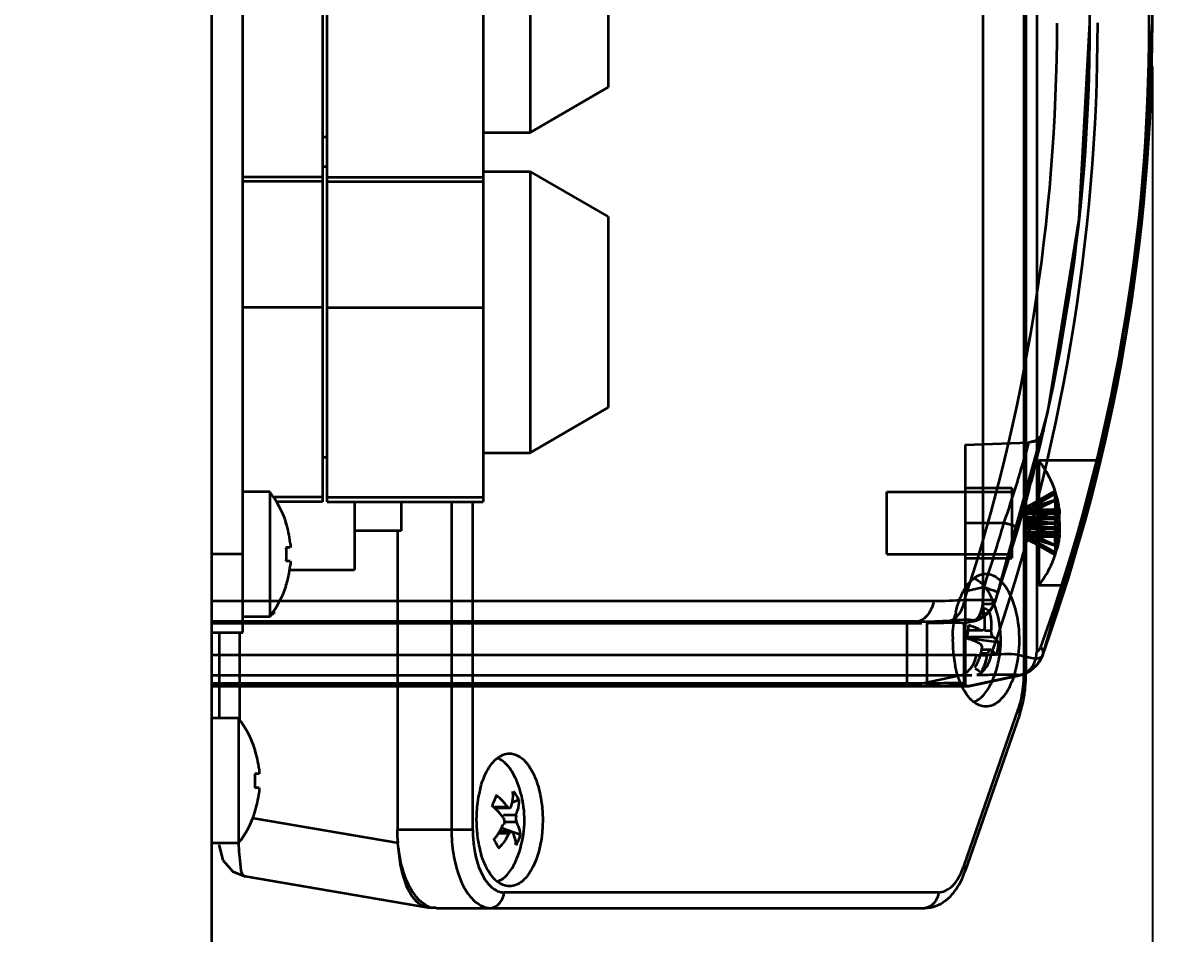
# Model space of a CAD drawing. Header units: millimetres. Extents: x 4086 to 8300, y 123 to 1549.
# Drawn here: x 7056.49 to 7073.06, y 1278.89 to 1292.01 of the extents above; entities that cross this region are included whole.
import ezdxf

# ---------------------------------------------------------------- set-up
doc = ezdxf.new("R2010")
doc.units = ezdxf.units.MM
doc.linetypes.add('PHANTOM', pattern=[0.8, 0.45, -0.05, 0.1, -0.05, 0.1, -0.05])
for name, color, linetype, lineweight in [('标注', 7, 'Continuous', 25), ('粗线', 7, 'PHANTOM', 35), ('粗线层', 7, 'Continuous', 35)]:
    doc.layers.add(name, color=color, linetype=linetype, lineweight=lineweight)
doc.styles.get("Standard").update_dxf_attribs({"font": 'simsun.ttc'})
doc.dimstyles.new('直线标注', dxfattribs={"dimtxt": 7, "dimasz": 3, "dimexe": 1.25, "dimexo": 0.625, "dimtad": 1, "dimlfac": 4, "dimdsep": 46, "dimtxsty": 'Standard', "dimcen": 2.5, "dimadec": 0, "dimazin": 0, "dimtm": 1e-09, "dimtfac": 1, "dimtmove": 0, "dimatfit": 3, "dimfxl": 1, "dimarcsym": 0})

# ---------------------------------------------------------------- blocks, each defined once
blk = doc.blocks.new('*D2408')
at = {"layer": 'Defpoints', "color": 0}
for p in [(7052.396, 1319.006), (7119.73, 1319.006), (7048.855, 1265.006)]:
    blk.add_point(p, dxfattribs=at)
at = {"layer": '标注', "color": 0, "linetype": 'Continuous', "lineweight": -2}
for p, q in [((7053.021, 1319.006), (7120.98, 1319.006)), ((7119.73, 1268.006), (7119.73, 1316.006)), ((7049.48, 1265.006), (7120.98, 1265.006))]:
    blk.add_line(p, q, dxfattribs=at)
at = {"layer": '标注', "color": 0}
for points in [[(7120.23, 1316.006), (7119.23, 1316.006), (7119.73, 1319.006)], [(7119.23, 1268.006), (7120.23, 1268.006), (7119.73, 1265.006)]]:
    blk.add_solid(points, dxfattribs=at)
at = {"layer": '标注', "color": 0, "insert": (7112.105, 1291.614), "char_height": 7, "attachment_point": 2, "rotation": 90}
blk.add_mtext('240', dxfattribs=at)
blk = doc.blocks.new('*D2409')
at = {"layer": 'Defpoints', "color": 0}
for p in [(7040.188, 1314.506), (7100.535, 1314.506), (7038.47, 1269.506)]:
    blk.add_point(p, dxfattribs=at)
at = {"layer": '标注', "color": 0, "linetype": 'Continuous', "lineweight": -2}
for p, q in [((7040.813, 1314.506), (7101.785, 1314.506)), ((7100.535, 1272.506), (7100.535, 1311.506)), ((7039.095, 1269.506), (7101.785, 1269.506))]:
    blk.add_line(p, q, dxfattribs=at)
at = {"layer": '标注', "color": 0}
for points in [[(7101.035, 1311.506), (7100.035, 1311.506), (7100.535, 1314.506)], [(7100.035, 1272.506), (7101.035, 1272.506), (7100.535, 1269.506)]]:
    blk.add_solid(points, dxfattribs=at)
at = {"layer": '标注', "color": 0, "insert": (7092.91, 1291.867), "char_height": 7, "attachment_point": 2, "rotation": 90}
blk.add_mtext('200', dxfattribs=at)
blk = doc.blocks.new('*D2410')
at = {"layer": 'Defpoints', "color": 0}
for p in [(6993.055, 1307.449), (7059.205, 1269.313), (6993.055, 1247.789)]:
    blk.add_point(p, dxfattribs=at)
at = {"layer": '标注', "color": 0, "linetype": 'Continuous', "lineweight": -2}
for p, q in [((6993.055, 1306.824), (6993.055, 1246.539)), ((7059.205, 1268.688), (7059.205, 1246.539)), ((7056.205, 1247.789), (6996.055, 1247.789))]:
    blk.add_line(p, q, dxfattribs=at)
at = {"layer": '标注', "color": 0}
for points in [[(6996.055, 1248.289), (6996.055, 1247.289), (6993.055, 1247.789)], [(7056.205, 1247.289), (7056.205, 1248.289), (7059.205, 1247.789)]]:
    blk.add_solid(points, dxfattribs=at)
at = {"layer": '标注', "color": 0, "insert": (7026.13, 1259.737), "char_height": 7, "attachment_point": 2}
blk.add_mtext('294{\\A1;\\H0.7x;\\S+0.05^  0;}', dxfattribs=at)
blk = doc.blocks.new('*D2434')
at = {"layer": 'Defpoints', "color": 0}
for p in [(7072.76, 1292.006), (7059.205, 1269.506), (7072.76, 1235.596)]:
    blk.add_point(p, dxfattribs=at)
at = {"layer": '粗线层', "color": 0, "lineweight": -2}
for p, q in [((7072.76, 1291.381), (7072.76, 1234.346)), ((7059.205, 1268.881), (7059.205, 1234.346)), ((7062.205, 1235.596), (7069.76, 1235.596)), ((7072.76, 1235.596), (7095.859, 1235.596))]:
    blk.add_line(p, q, dxfattribs=at)
at = {"layer": '粗线层', "color": 0}
for points in [[(7062.205, 1236.096), (7062.205, 1235.096), (7059.205, 1235.596)], [(7069.76, 1235.096), (7069.76, 1236.096), (7072.76, 1235.596)]]:
    blk.add_solid(points, dxfattribs=at)
at = {"layer": '粗线层', "color": 0, "insert": (7085.81, 1239.721), "char_height": 7, "attachment_point": 5}
blk.add_mtext('59.8', dxfattribs=at)

msp = doc.modelspace()

# ---------------------------------------------------------------- linework, layer by layer
at = {"layer": '粗线', "linetype": 'Continuous'}
for p, q in [((7059.20495, 1314.69942), (7059.20495, 1269.31338)), ((7070.90836, 1301.37945), (7070.90836, 1282.63335)), ((7070.9385, 1301.37945), (7070.9385, 1282.63335)), ((7071.09412, 1301.05967), (7071.09412, 1282.95313)), ((7059.65495, 1283.2314), (7059.65495, 1300.7814)), ((7070.3147, 1300.56339), (7070.3147, 1283.44941)), ((7060.80245, 1295.18761), (7060.80245, 1285.11269)), ((7060.86995, 1285.11269), (7060.86995, 1295.18761)), ((7063.11995, 1295.18761), (7063.11995, 1285.11269)), ((7063.79495, 1294.4814), (7063.79495, 1290.4314)), ((7064.91995, 1293.83136), (7064.91995, 1291.08144)), ((7064.91995, 1291.08092), (7063.79495, 1290.4314)), ((7060.86995, 1290.3639), (7060.80245, 1290.3639)), ((7063.11995, 1290.4314), (7063.79495, 1290.4314)), ((7060.86995, 1289.9364), (7060.80245, 1289.9364)), ((7063.11995, 1289.8689), (7063.79495, 1289.8689)), ((7064.91995, 1289.21938), (7063.79495, 1289.8689)), ((7063.79495, 1289.8689), (7063.79495, 1285.8189)), ((7060.80245, 1289.78873), (7059.65495, 1289.78873)), ((7060.80245, 1289.72519), (7059.65495, 1289.72519)), ((7060.86995, 1289.78873), (7063.11995, 1289.78873)), ((7060.86995, 1289.72519), (7063.11995, 1289.72519)), ((7064.91995, 1289.21886), (7064.91995, 1286.46894)), ((7060.80245, 1287.90744), (7059.65495, 1287.90744)), ((7060.86995, 1287.90744), (7063.11995, 1287.90744)), ((7064.91995, 1286.46842), (7063.79495, 1285.8189)), ((7071.12708, 1285.86407), (7071.1765, 1286.07191)), ((7070.06013, 1285.9314), (7070.98041, 1285.96354)), ((7070.06013, 1285.9314), (7070.06013, 1282.48927)), ((7071.0479, 1285.54586), (7071.13082, 1285.87955)), ((7060.86995, 1285.7514), (7060.80245, 1285.7514)), ((7063.11995, 1285.8189), (7063.79495, 1285.8189)), ((7072.01485, 1285.7064), (7071.12292, 1285.7064)), ((7071.12292, 1285.7064), (7071.12292, 1283.9064)), ((7070.93348, 1285.11346), (7071.0479, 1285.54586)), ((7070.95234, 1285.1827), (7071.0551, 1285.57408)), ((7060.04273, 1285.2564), (7059.65495, 1285.2564)), ((7060.04273, 1285.2564), (7060.04273, 1283.4564)), ((7060.80245, 1285.17623), (7060.09816, 1285.17623)), ((7060.86995, 1285.17623), (7063.11995, 1285.17623)), ((7068.93513, 1285.2564), (7070.73513, 1285.2564)), ((7068.93513, 1284.3564), (7068.93513, 1285.2564)), ((7070.06013, 1285.31265), (7070.73513, 1285.31265)), ((7070.73513, 1285.31265), (7070.73513, 1284.30015)), ((7070.82933, 1284.74379), (7070.95285, 1285.18461)), ((7070.94438, 1285.03622), (7071.35761, 1285.26879)), ((7070.94438, 1285.03893), (7071.35761, 1285.23857)), ((7071.35761, 1285.22461), (7070.94438, 1284.99205)), ((7060.80245, 1285.11269), (7060.1414, 1285.11269)), ((7060.86995, 1285.11269), (7063.11995, 1285.11269)), ((7061.2637, 1285.11269), (7061.2637, 1284.13187)), ((7061.9387, 1285.11269), (7061.9387, 1284.69394)), ((7062.66188, 1285.11269), (7062.66188, 1280.3874)), ((7062.96923, 1280.3874), (7062.96923, 1285.11269)), ((7070.82932, 1284.74379), (7070.93348, 1285.11346)), ((7071.35761, 1285.13656), (7070.94438, 1285.00593)), ((7071.35761, 1285.13015), (7070.94438, 1284.93052)), ((7070.94438, 1284.57387), (7070.94438, 1285.03893)), ((7071.35761, 1285.00368), (7070.94438, 1284.95045)), ((7070.94438, 1284.99993), (7071.41975, 1284.99993)), ((7070.94438, 1284.99079), (7071.41975, 1284.99079)), ((7071.41975, 1284.98041), (7070.94438, 1284.98041)), ((7070.94438, 1284.84024), (7071.35761, 1284.97087)), ((7071.42272, 1284.96939), (7070.94438, 1284.96939)), ((7071.41975, 1284.94662), (7070.94438, 1284.94662)), ((7071.41975, 1284.94005), (7070.94438, 1284.94005)), ((7071.41975, 1284.93835), (7070.94438, 1284.93835)), ((7071.41975, 1284.89152), (7070.94438, 1284.89152)), ((7070.94438, 1284.86576), (7071.41975, 1284.86576)), ((7070.94438, 1284.85536), (7071.35761, 1284.80213)), ((7060.2804, 1284.8098), (7060.27743, 1284.80808)), ((7061.9387, 1284.6939), (7061.2637, 1284.6939)), ((7061.88245, 1284.6939), (7061.88245, 1280.3874)), ((7070.62107, 1284.8064), (7070.06013, 1284.8064)), ((7070.94438, 1284.81472), (7071.41975, 1284.81472)), ((7070.94438, 1284.75744), (7071.35761, 1284.81067)), ((7070.94438, 1284.79808), (7071.41975, 1284.79808)), ((7070.94438, 1284.77256), (7071.35761, 1284.64193)), ((7070.94438, 1284.74704), (7071.41975, 1284.74704)), ((7071.41975, 1284.72128), (7070.94438, 1284.72128)), ((7071.35761, 1284.48265), (7070.94438, 1284.68228)), ((7071.41975, 1284.67445), (7070.94438, 1284.67445)), ((7071.41975, 1284.67275), (7070.94438, 1284.67275)), ((7071.41975, 1284.66618), (7070.94438, 1284.66618)), ((7071.35761, 1284.60912), (7070.94438, 1284.66235)), ((7071.42272, 1284.64341), (7070.94438, 1284.64341)), ((7071.41975, 1284.63239), (7070.94438, 1284.63239)), ((7070.94438, 1284.62201), (7071.41975, 1284.62201)), ((7071.35761, 1284.38819), (7070.94438, 1284.62075)), ((7070.94438, 1284.61287), (7071.41975, 1284.61287)), ((7071.35761, 1284.47624), (7070.94438, 1284.60687)), ((7070.94438, 1284.57658), (7071.35761, 1284.34401)), ((7070.94438, 1284.57387), (7071.35761, 1284.37423)), ((7059.65495, 1284.3564), (7059.20495, 1284.3564)), ((7060.33957, 1284.4554), (7060.27743, 1284.4554)), ((7060.28007, 1284.38942), (7060.2804, 1284.3564)), ((7060.3424, 1284.46445), (7060.33957, 1284.4554)), ((7068.93513, 1284.3564), (7070.73513, 1284.3564)), ((7060.27908, 1284.29037), (7060.27743, 1284.2574)), ((7060.33957, 1284.2574), (7060.27743, 1284.2574)), ((7060.33957, 1284.2574), (7060.3424, 1284.24835)), ((7060.3424, 1284.22366), (7060.33957, 1284.1899)), ((7060.3424, 1284.24835), (7060.3424, 1284.22366)), ((7070.06013, 1284.30015), (7070.73513, 1284.30015)), ((7060.33957, 1284.1314), (7061.2637, 1284.1314)), ((7060.27743, 1283.90472), (7060.2804, 1283.903)), ((7070.33434, 1283.88174), (7070.06013, 1283.82207)), ((7071.51649, 1283.9064), (7071.12292, 1283.9064)), ((7059.20495, 1283.68445), (7069.61143, 1283.68445)), ((7070.49786, 1283.68445), (7070.5401, 1283.81109)), ((7060.10495, 1283.54639), (7060.10495, 1283.49804)), ((7070.34723, 1283.57216), (7070.32982, 1283.58035)), ((7070.42497, 1283.52564), (7070.34107, 1283.47642)), ((7069.39644, 1283.38822), (7059.20495, 1283.38822)), ((7059.20495, 1283.36484), (7069.28866, 1283.36477)), ((7060.04273, 1283.4564), (7059.65495, 1283.4564)), ((7060.07152, 1283.49804), (7060.10495, 1283.49804)), ((7069.22254, 1283.36496), (7069.22254, 1282.49975)), ((7069.28866, 1283.36477), (7069.39644, 1283.38822)), ((7069.50961, 1283.36497), (7069.50961, 1282.50118)), ((7070.04921, 1282.5006), (7070.04921, 1283.36469)), ((7070.16703, 1283.38822), (7070.05928, 1283.36478)), ((7059.20495, 1283.2314), (7059.65495, 1283.2314)), ((7059.31745, 1283.2314), (7059.31745, 1281.9939)), ((7059.61354, 1281.9638), (7059.61354, 1283.2314)), ((7070.08979, 1283.18051), (7070.08427, 1283.14856)), ((7070.1052, 1283.28491), (7070.09969, 1283.24418)), ((7070.30248, 1283.26005), (7070.11162, 1283.26005)), ((7070.3224, 1283.25942), (7070.30248, 1283.26005)), ((7070.43938, 1283.25156), (7070.34424, 1283.25156)), ((7070.44152, 1283.21662), (7070.43938, 1283.25156)), ((7070.07321, 1283.15516), (7070.54572, 1283.08924)), ((7070.11162, 1283.16804), (7070.46249, 1283.16804)), ((7070.27512, 1283.06976), (7070.29255, 1283.05172)), ((7070.29255, 1283.05172), (7070.301, 1283.02118)), ((7070.301, 1283.02118), (7070.29823, 1282.98624)), ((7070.54305, 1283.05729), (7070.54572, 1283.08924)), ((7070.22715, 1282.90413), (7059.20495, 1282.90413)), ((7070.43514, 1282.97775), (7070.29823, 1282.97775)), ((7070.29823, 1282.93153), (7070.39338, 1282.93153)), ((7070.42012, 1282.97838), (7070.43514, 1282.97775)), ((7070.44467, 1282.96656), (7070.42377, 1282.97728)), ((7070.5305, 1282.96193), (7070.53544, 1282.99362)), ((7071.17989, 1282.90496), (7071.18077, 1282.90744)), ((7070.20502, 1282.71216), (7070.25492, 1282.68315)), ((7070.25492, 1282.68315), (7070.28562, 1282.66564)), ((7059.20495, 1282.61613), (7070.01402, 1282.61613)), ((7070.01402, 1282.61613), (7069.27697, 1282.45574)), ((7070.85277, 1282.61638), (7070.11464, 1282.45576)), ((7070.1147, 1282.45577), (7070.85802, 1282.61732)), ((7070.28562, 1282.66564), (7070.30016, 1282.65745)), ((7070.9385, 1282.63335), (7070.90836, 1282.63335)), ((7059.20495, 1282.49974), (7069.24139, 1282.49974)), ((7069.27703, 1282.45576), (7059.20495, 1282.45576)), ((7059.20495, 1282.45474), (7069.25178, 1282.45475)), ((7069.25177, 1282.45475), (7069.41201, 1282.45498)), ((7070.06007, 1282.49973), (7070.04921, 1282.5006)), ((7070.04672, 1279.8735), (7070.82778, 1282.11945)), ((7070.84544, 1282.04554), (7070.06438, 1279.79959)), ((7059.59273, 1281.9939), (7059.20495, 1281.9939)), ((7059.59273, 1281.9939), (7059.59273, 1280.1939)), ((7059.8304, 1281.5473), (7059.82743, 1281.54558)), ((7059.88957, 1281.1929), (7059.82743, 1281.1929)), ((7059.8924, 1281.20195), (7059.88957, 1281.1929)), ((7063.58172, 1281.1379), (7063.53392, 1281.22842)), ((7059.82908, 1281.02787), (7059.82743, 1280.9949)), ((7059.83007, 1281.12692), (7059.8304, 1281.0939)), ((7059.88957, 1280.9949), (7059.82743, 1280.9949)), ((7059.88957, 1280.9949), (7059.8924, 1280.98585)), ((7059.8924, 1280.96116), (7059.88957, 1280.9274)), ((7059.8924, 1280.98585), (7059.8924, 1280.96116)), ((7063.3089, 1280.89381), (7063.29953, 1280.86888)), ((7063.59848, 1280.88254), (7063.58534, 1280.90329)), ((7063.61092, 1280.8615), (7063.59848, 1280.88254)), ((7063.25776, 1280.76661), (7063.24627, 1280.74047)), ((7063.27082, 1280.79732), (7063.25776, 1280.76661)), ((7063.27949, 1280.81823), (7063.27082, 1280.79732)), ((7063.47315, 1280.7134), (7063.27949, 1280.7134)), ((7063.49723, 1280.69818), (7063.3089, 1280.69818)), ((7063.5089, 1280.70255), (7063.49721, 1280.69818)), ((7063.52064, 1280.72298), (7063.5089, 1280.70255)), ((7063.6337, 1280.81859), (7063.53343, 1280.77583)), ((7059.81247, 1280.55428), (7061.89678, 1280.19979)), ((7059.82743, 1280.64222), (7059.8304, 1280.6405)), ((7063.38595, 1280.59173), (7063.36244, 1280.62075)), ((7063.41052, 1280.56006), (7063.38595, 1280.59173)), ((7063.59731, 1280.59772), (7063.41052, 1280.59772)), ((7063.41052, 1280.56006), (7063.42318, 1280.53168)), ((7063.42318, 1280.53168), (7063.42493, 1280.49695)), ((7063.59258, 1280.56585), (7063.59731, 1280.59772)), ((7063.59433, 1280.53112), (7063.59258, 1280.56585)), ((7063.6021, 1280.50274), (7063.59433, 1280.53112)), ((7062.96923, 1280.3874), (7061.88245, 1280.3874)), ((7063.52085, 1280.36462), (7063.35556, 1280.36462)), ((7063.39688, 1280.4101), (7063.65871, 1280.32233)), ((7063.41052, 1280.50274), (7063.6021, 1280.50274)), ((7063.42493, 1280.49695), (7063.41531, 1280.46508)), ((7063.49198, 1280.33982), (7063.50862, 1280.36025)), ((7063.50862, 1280.36025), (7063.52083, 1280.36462)), ((7059.59273, 1280.1939), (7059.20495, 1280.1939)), ((7061.89365, 1280.19873), (7061.88612, 1280.29171)), ((7063.27129, 1280.24421), (7063.29864, 1280.2013)), ((7063.29864, 1280.2013), (7063.31165, 1280.18026)), ((7063.33939, 1280.33982), (7063.49198, 1280.33982)), ((7063.61983, 1280.21912), (7063.63064, 1280.24457)), ((7063.65008, 1280.29619), (7063.65871, 1280.32233)), ((7059.31745, 1280.17181), (7059.31745, 1280.15839)), ((7059.31745, 1280.15783), (7059.36892, 1279.94885)), ((7063.31165, 1280.18026), (7063.32421, 1280.15951)), ((7063.32421, 1280.15951), (7063.33632, 1280.13908)), ((7063.33632, 1280.13908), (7063.34796, 1280.11896)), ((7062.32752, 1279.26596), (7059.692, 1279.7142)), ((7069.67729, 1279.4874), (7063.41923, 1279.4874)), ((7062.32757, 1279.26724), (7062.37599, 1279.26385)), ((7062.43296, 1279.26265), (7062.36481, 1279.26293)), ((7062.44633, 1279.2624), (7062.43296, 1279.26265)), ((7062.44633, 1279.2624), (7069.48243, 1279.2624))]:
    msp.add_line(p, q, dxfattribs=at)
for points in [[(7070.50311, 1283.7001), (7071.25179, 1286.40422), (7071.70726, 1289.18639), (7071.86011, 1292.00905)], [(7071.17959, 1282.90413), (7071.88655, 1285.19411), (7072.38433, 1287.51729), (7072.67084, 1289.81312), (7072.76013, 1292.0064)], [(7071.18079, 1282.90749), (7072.05264, 1285.86621), (7072.58299, 1288.9194), (7072.7601, 1292.0211)], [(7070.82933, 1284.74379), (7070.93177, 1285.1072), (7071.02285, 1285.44858), (7071.09614, 1285.7377), (7071.14915, 1285.95596), (7071.19186, 1286.1381)], [(7071.19186, 1286.1381), (7071.14979, 1286.04993), (7071.07454, 1285.98795), (7070.98041, 1285.96354)], [(7071.1918, 1286.13781), (7071.15994, 1286.06385), (7071.10794, 1286.00869), (7071.04529, 1285.97548), (7070.98041, 1285.96354)], [(7071.36058, 1285.24837), (7071.36025, 1285.25555), (7071.35926, 1285.26236), (7071.35761, 1285.26879)], [(7071.35761, 1285.22461), (7071.35926, 1285.2329), (7071.36025, 1285.24082), (7071.36058, 1285.24837)], [(7071.36058, 1285.1858), (7071.36025, 1285.20372), (7071.35926, 1285.22131), (7071.35761, 1285.23857)], [(7071.35761, 1285.13015), (7071.35926, 1285.149), (7071.36025, 1285.16755), (7071.36058, 1285.1858)], [(7071.35761, 1285.13656), (7071.35926, 1285.10949), (7071.36025, 1285.08218), (7071.36058, 1285.05465)], [(7071.36058, 1285.05465), (7071.36025, 1285.02692), (7071.35926, 1284.99898), (7071.35761, 1284.97087)], [(7071.41975, 1284.94005), (7071.4054, 1284.96155), (7071.38466, 1284.98279), (7071.35761, 1285.00368)], [(7071.35761, 1285.00368), (7071.35926, 1284.97175), (7071.36025, 1284.9397), (7071.36058, 1284.90755)], [(7071.41975, 1284.99993), (7071.42258, 1284.97663), (7071.42258, 1284.96949), (7071.41975, 1284.98041)], [(7071.36058, 1284.90755), (7071.36025, 1284.87532), (7071.35926, 1284.84302), (7071.35761, 1284.81067)], [(7071.41975, 1284.86576), (7071.40553, 1284.84441), (7071.38483, 1284.82317), (7071.35761, 1284.80213)], [(7071.41975, 1284.99079), (7071.42258, 1284.95989), (7071.42258, 1284.94134), (7071.41975, 1284.94005)], [(7071.41975, 1284.86576), (7071.42258, 1284.88212), (7071.42258, 1284.91169), (7071.41975, 1284.94662)], [(7071.41975, 1284.79808), (7071.42258, 1284.82414), (7071.42258, 1284.85832), (7071.41975, 1284.89152)], [(7070.5401, 1283.81109), (7070.68908, 1284.27609), (7070.82933, 1284.74379)], [(7071.35761, 1284.81067), (7071.38466, 1284.78978), (7071.4054, 1284.76854), (7071.41975, 1284.74704)], [(7071.36058, 1284.70525), (7071.36025, 1284.73748), (7071.35926, 1284.76978), (7071.35761, 1284.80213)], [(7071.35761, 1284.60912), (7071.35926, 1284.64105), (7071.36025, 1284.6731), (7071.36058, 1284.70525)], [(7071.41975, 1284.67275), (7071.4054, 1284.65125), (7071.38466, 1284.63001), (7071.35761, 1284.60912)], [(7071.41975, 1284.81472), (7071.42258, 1284.78865), (7071.42258, 1284.75448), (7071.41975, 1284.72128)], [(7071.41975, 1284.74704), (7071.42258, 1284.73068), (7071.42258, 1284.70111), (7071.41975, 1284.66618)], [(7071.41975, 1284.62201), (7071.42258, 1284.65291), (7071.42258, 1284.67146), (7071.41975, 1284.67275)], [(7060.33957, 1284.5229), (7060.3424, 1284.48912), (7060.3424, 1284.46445)], [(7071.36058, 1284.55815), (7071.36025, 1284.58588), (7071.35926, 1284.61382), (7071.35761, 1284.64193)], [(7071.35761, 1284.47624), (7071.35926, 1284.50331), (7071.36025, 1284.53062), (7071.36058, 1284.55815)], [(7071.41975, 1284.61287), (7071.42258, 1284.63617), (7071.42258, 1284.64331), (7071.41975, 1284.63239)], [(7060.27743, 1284.4554), (7060.27908, 1284.42243), (7060.28007, 1284.38942)], [(7060.2804, 1284.3564), (7060.28007, 1284.32338), (7060.27908, 1284.29037)], [(7071.35761, 1284.48265), (7071.35926, 1284.4638), (7071.36025, 1284.44525), (7071.36058, 1284.427)], [(7071.36058, 1284.427), (7071.36025, 1284.40908), (7071.35926, 1284.39149), (7071.35761, 1284.37423)], [(7071.35761, 1284.38819), (7071.35926, 1284.3799), (7071.36025, 1284.37198), (7071.36058, 1284.36443)], [(7071.36058, 1284.36443), (7071.36025, 1284.35725), (7071.35926, 1284.35044), (7071.35761, 1284.34401)], [(7070.16703, 1283.38822), (7070.30973, 1283.44626), (7070.42454, 1283.54909), (7070.49779, 1283.68425)], [(7070.17525, 1283.39009), (7070.23716, 1283.40966), (7070.29692, 1283.43864), (7070.35865, 1283.4816), (7070.41589, 1283.53846), (7070.46285, 1283.60608), (7070.49786, 1283.68445)], [(7070.38021, 1283.55465), (7070.36402, 1283.56359), (7070.34723, 1283.57216)], [(7070.42497, 1283.52564), (7070.41069, 1283.53567), (7070.39576, 1283.54534), (7070.38021, 1283.55465)], [(7070.04921, 1283.36469), (7070.05384, 1283.36452), (7070.0572, 1283.36455), (7070.05928, 1283.36478)], [(7070.11162, 1283.33885), (7070.10804, 1283.30743), (7070.1052, 1283.28491)], [(7070.09969, 1283.24418), (7070.09493, 1283.21239), (7070.08979, 1283.18051)], [(7070.34424, 1283.30627), (7070.33767, 1283.27632), (7070.3224, 1283.25942)], [(7070.46249, 1283.16804), (7070.44997, 1283.18608), (7070.44152, 1283.21662)], [(7070.53544, 1282.99362), (7070.53962, 1283.02541), (7070.54305, 1283.05729)], [(7071.09412, 1282.95313), (7071.11792, 1282.96787), (7071.1387, 1282.98949), (7071.15411, 1283.01794)], [(7070.39338, 1282.93153), (7070.40485, 1282.96148), (7070.42012, 1282.97838)], [(7070.51836, 1282.89895), (7070.52481, 1282.93037), (7070.5305, 1282.96193)], [(7070.85288, 1282.61641), (7070.99263, 1282.67312), (7071.10583, 1282.77287), (7071.17959, 1282.90413)], [(7070.85759, 1282.61747), (7070.99801, 1282.67656), (7071.10905, 1282.77699), (7071.17961, 1282.90418)], [(7070.85288, 1282.61641), (7070.85032, 1282.6162), (7070.84928, 1282.61702), (7070.84854, 1282.61861)], [(7069.41201, 1282.45498), (7069.8447, 1282.45885), (7070.02123, 1282.45816), (7070.08699, 1282.45616)], [(7070.06006, 1282.49974), (7070.06804, 1282.47415), (7070.08795, 1282.45811), (7070.11464, 1282.45576)], [(7070.11466, 1282.45577), (7070.09011, 1282.45733), (7070.06869, 1282.47335), (7070.06013, 1282.49974)], [(7070.08951, 1282.45583), (7070.09298, 1282.45548), (7070.09587, 1282.45521), (7070.0983, 1282.455), (7070.10047, 1282.45485), (7070.10272, 1282.45474), (7070.10588, 1282.45472), (7070.1157, 1282.456)], [(7070.11467, 1282.45577), (7070.1129, 1282.45573), (7070.10927, 1282.45601)], [(7059.82743, 1281.1929), (7059.82908, 1281.15993), (7059.83007, 1281.12692)], [(7059.88957, 1281.2604), (7059.8924, 1281.22662), (7059.8924, 1281.20195)], [(7059.8304, 1281.0939), (7059.83007, 1281.06088), (7059.82908, 1281.02787)], [(7063.29953, 1280.86888), (7063.28973, 1280.84368), (7063.27949, 1280.81823)], [(7063.58534, 1280.90329), (7063.57152, 1280.92372), (7063.55703, 1280.94384)], [(7063.6337, 1280.81859), (7063.62266, 1280.84018), (7063.61092, 1280.8615)], [(7063.49721, 1280.69818), (7063.49153, 1280.69905), (7063.47315, 1280.7134)], [(7063.52083, 1280.36462), (7063.52599, 1280.36375), (7063.53947, 1280.3494)], [(7061.89851, 1280.12052), (7061.8942, 1280.15863), (7061.89051, 1280.19766)], [(7063.59609, 1280.16899), (7063.60831, 1280.19392), (7063.61983, 1280.21912)], [(7063.63064, 1280.24457), (7063.64072, 1280.27027), (7063.65008, 1280.29619)], [(7059.36892, 1279.94885), (7059.51138, 1279.78779), (7059.692, 1279.7142)], [(7063.58202, 1279.92557), (7063.58936, 1279.94196), (7063.59722, 1279.96014), (7063.60484, 1279.97843)]]:
    msp.add_lwpolyline(points, dxfattribs=at)
for centre, radius, start, end in [((7045.76013, 1292.0064), 27, 340.298454, 19.701556), ((7046.05273, 1292.0064), 26.66214, 340.298317, 19.701683), ((7045.76013, 1292.0064), 26.1, 341.406692, 18.593307), ((7044.78544, 1292.01364), 26.60194, 341.78904, 359.98441), ((7044.14095, 1292.01755), 27.8313, 340.893056, 359.977677), ((7053.04163, 1290.90006), 18.60562, 340.881859, 344.613778), ((7053.0432, 1290.89958), 18.60398, 340.881681, 344.613929), ((7053.03898, 1290.90087), 18.6084, 340.882164, 344.613529), ((7069.97192, 1284.80716), 1.46057, 7.24706, 37.999503), ((7069.96989, 1284.80623), 1.46279, 17.664263, 37.979141), ((7058.88995, 1284.3564), 1.4625, 18.060208, 37.979872), ((7058.88995, 1284.3564), 1.45915, 6.552172, 18.032352), ((7045.76582, 1292.00707), 25.87726, 341.699854, 343.843471), ((7069.98656, 1282.31812), 2.56791, 70.841055, 75.694695), ((7070.03058, 1282.46451), 2.41519, 70.687517, 75.848227), ((7069.97029, 1284.80633), 1.46233, 322.018504, 352.775392), ((7058.88995, 1284.3564), 1.45915, 341.967648, 353.447828), ((7058.88995, 1284.3564), 1.4625, 322.020128, 341.939792), ((7070.08061, 1283.71374), 0.31167, 56.777028, 60.076951), ((7051.20669, 1285.27601), 19.1784, 355.120801, 355.830925), ((7069.6081, 1290.08072), 6.39627, 270.029801, 274.006268), ((7070.07135, 1283.82793), 0.45, 282.276381, 341.406691), ((7069.11182, 1283.11828), 1.4642, 18.090523, 24.470487), ((7071.4501, 1283.16761), 1.56385, 166.93321, 168.448294), ((7070.0295, 1283.45433), 0.31207, 17.129468, 22.359469), ((7069.98592, 1283.44105), 0.35763, 11.904269, 17.107095), ((7069.92377, 1283.42774), 0.42119, 8.462647, 11.931422), ((7069.11271, 1283.11872), 1.46321, 11.666641, 18.085105), ((7069.42357, 1289.9164), 6.52824, 269.761855, 273.746628), ((7069.11059, 1283.1186), 1.46532, 0.601327, 11.654392), ((7071.77863, 1283.11884), 1.89626, 178.509516, 180.111139), ((7071.75165, 1283.1178), 1.86927, 180.080751, 187.448329), ((7069.82201, 1282.20808), 0.97256, 70.122902, 74.77855), ((7069.10937, 1283.11913), 1.46654, 354.944608, 355.924244), ((7069.11036, 1283.11909), 1.46554, 355.922732, 0.581807), ((7071.57115, 1283.09408), 1.68723, 187.444168, 191.772118), ((7070.22644, 1289.68843), 6.7843, 270.006032, 271.795616), ((7069.10952, 1283.11983), 1.46648, 341.18115, 351.805034), ((7069.11762, 1283.11826), 1.45824, 351.820792, 353.908046), ((7069.11161, 1283.11893), 1.46429, 353.907125, 354.944678), ((7070.75727, 1283.05908), 0.44983, 281.706258, 340.302658), ((7070.75593, 1283.05584), 0.45, 282.720177, 340.299461), ((7069.11403, 1283.1186), 1.46181, 335.525584, 341.169754), ((7069.1336, 1282.63277), 1.77476, 354.163059, 0.01862), ((7068.93782, 1282.6328), 2.00068, 354.204825, 0.015482), ((7069.27923, 1300.33177), 17.83208, 269.87836, 270.740235), ((7069.31522, 1300.79232), 18.33666, 269.880151, 270.730408), ((7070.10513, 1282.49975), 0.045, 180, 282.27261), ((7069.29328, 1282.61508), 1.6141, 347.967564, 354.211127), ((7069.09713, 1282.61528), 1.84042, 348.016602, 354.246689), ((7070.44476, 1282.55869), 0.41941, 227.30453, 231.330657), ((7058.43995, 1281.0939), 1.4625, 18.060208, 37.979872), ((7058.43995, 1281.0939), 1.45915, 6.552172, 18.032352), ((7062.24262, 1280.52882), 1.47111, 11.915095, 24.457757), ((7058.43995, 1281.0939), 1.45915, 341.967648, 353.447828), ((7064.73275, 1280.55202), 1.71169, 168.499991, 173.474498), ((7064.5876, 1280.58011), 1.56385, 166.93321, 168.448294), ((7064.52843, 1280.59388), 1.5031, 165.294182, 166.934576), ((7062.98476, 1280.43007), 0.55762, 51.979794, 55.413312), ((7062.98314, 1280.42812), 0.56015, 48.667243, 51.971313), ((7064.8865, 1280.53319), 1.86658, 173.436668, 177.513605), ((7062.92554, 1280.2795), 0.55322, 49.113929, 55.542341), ((7062.91168, 1280.26349), 0.5744, 46.597194, 49.114779), ((7062.96937, 1280.41244), 0.58102, 46.600412, 48.668654), ((7062.25375, 1280.53123), 1.45972, 9.243796, 11.912962), ((7062.24801, 1280.53132), 1.46537, 353.629212, 9.204198), ((7058.43995, 1281.0939), 1.4625, 322.020128, 341.939792), ((7064.91826, 1280.53132), 1.89839, 177.498681, 180.110321), ((7064.89691, 1280.53067), 1.87704, 180.091873, 186.692539), ((7063.27857, 1280.76612), 0.3496, 331.450289, 343.996273), ((7064.73407, 1280.38744), 1.76484, 180.001227, 181.18456), ((7062.89083, 1280.64978), 0.54697, 328.539037, 331.70143), ((7062.24238, 1280.53358), 1.47121, 337.830896, 353.56614), ((7064.72534, 1280.5096), 1.70418, 186.661193, 191.757223), ((7062.96285, 1280.52954), 0.55342, 318.773776, 322.345195), ((7064.55747, 1280.47594), 1.53297, 191.804132, 194.33119), ((7064.44817, 1280.44782), 1.42012, 194.323493, 197.261676), ((7062.9991, 1280.49703), 0.50472, 312.461339, 315.638443), ((7062.98927, 1280.50657), 0.51841, 315.643931, 318.758698), ((7069.00318, 1280.23586), 1.10465, 337.600283, 340.85076), ((7063.13497, 1280.19876), 0.78055, 326.305631, 330.734559), ((7063.58299, 1279.97201), 0.42051, 227.307999, 231.148236)]:
    msp.add_arc(centre, radius, start, end, dxfattribs=at)
for points, knots in [([(7071.04916, 1285.54577), (7071.03717, 1285.49882), (7071.01033, 1285.40438), (7070.97227, 1285.26018), (7070.94782, 1285.1625), (7070.93436, 1285.11335)], [0, 0, 0, 0, 0.32489382, 0.65826003, 1, 1, 1, 1]), ([(7070.82933, 1284.74379), (7070.83083, 1284.74896), (7070.79513, 1284.74777), (7070.76614, 1284.76804), (7070.69435, 1284.78345), (7070.64704, 1284.79887), (7070.62107, 1284.8064)], [0, 0, 0, 0, 0.07424024, 0.29096989, 0.62691845, 1, 1, 1, 1]), ([(7070.82933, 1284.74379), (7070.83083, 1284.74896), (7070.79513, 1284.74777), (7070.76614, 1284.76804), (7070.69435, 1284.78345), (7070.64704, 1284.79887), (7070.62107, 1284.8064)], [0, 0, 0, 0, 0.07424024, 0.29096989, 0.62691845, 1, 1, 1, 1]), ([(7070.17562, 1284.00078), (7070.18271, 1284.00671), (7070.19704, 1284.0179), (7070.21215, 1284.02802), (7070.21976, 1284.03269)], [0, 0, 0, 0, 0.50866059, 1, 1, 1, 1]), ([(7070.23608, 1283.98386), (7070.22653, 1283.98936), (7070.20712, 1283.99913), (7070.18666, 1284.0065), (7070.17642, 1284.00946)], [0, 0, 0, 0, 0.50846813, 1, 1, 1, 1]), ([(7070.21976, 1284.03269), (7070.23413, 1284.04151), (7070.26349, 1284.05666), (7070.29505, 1284.06656), (7070.31071, 1284.06988)], [0, 0, 0, 0, 0.51300173, 1, 1, 1, 1]), ([(7070.31071, 1284.06988), (7070.31893, 1284.07161), (7070.33546, 1284.07425), (7070.35217, 1284.07515), (7070.36048, 1284.07515)], [0, 0, 0, 0, 0.50269492, 1, 1, 1, 1]), ([(7070.33434, 1283.88174), (7070.36002, 1283.87324), (7070.40673, 1283.85607), (7070.47788, 1283.83786), (7070.50615, 1283.81657), (7070.5418, 1283.81621), (7070.5401, 1283.81109)], [0, 0, 0, 0, 0.37303683, 0.70898568, 0.9257306, 1, 1, 1, 1]), ([(7070.64641, 1283.8853), (7070.65587, 1283.87118), (7070.67422, 1283.84157), (7070.69066, 1283.81087), (7070.69862, 1283.79494)], [0, 0, 0, 0, 0.48825514, 1, 1, 1, 1]), ([(7069.61143, 1283.68445), (7069.59658, 1283.61652), (7069.55112, 1283.49593), (7069.44987, 1283.40611), (7069.39644, 1283.38822)], [0, 0, 0, 0, 0.55238219, 1, 1, 1, 1]), ([(7069.85016, 1283.40212), (7069.90298, 1283.41838), (7070.00363, 1283.5096), (7070.04308, 1283.63149), (7070.05498, 1283.70008)], [0, 0, 0, 0, 0.44253997, 1, 1, 1, 1]), ([(7070.05498, 1283.70009), (7070.08821, 1283.69983), (7070.177, 1283.69885), (7070.32638, 1283.69725), (7070.44253, 1283.69827), (7070.50311, 1283.70009)], [0, 0, 0, 0, 0.22245832, 0.5944092, 1, 1, 1, 1]), ([(7070.16249, 1283.40212), (7070.24613, 1283.4211), (7070.38651, 1283.48975), (7070.47319, 1283.61977), (7070.50311, 1283.70009)], [0, 0, 0, 0, 0.50016315, 1, 1, 1, 1]), ([(7070.49786, 1283.68445), (7070.49348, 1283.67347), (7070.47682, 1283.65388), (7070.43249, 1283.63886), (7070.37716, 1283.63553), (7070.33672, 1283.64119), (7070.31559, 1283.64479)], [0, 0, 0, 0, 0.16341066, 0.38693648, 0.67644685, 1, 1, 1, 1]), ([(7070.69862, 1283.79494), (7070.73428, 1283.72356), (7070.85172, 1283.39094), (7070.85737, 1283.02278), (7070.80303, 1282.75703)], [0, 0, 0, 0, 0.22729328, 1, 1, 1, 1]), ([(7070.16703, 1283.38822), (7070.22598, 1283.40105), (7070.29708, 1283.50426), (7070.31144, 1283.60285), (7070.31559, 1283.64479)], [0, 0, 0, 0, 0.58874821, 1, 1, 1, 1]), ([(7070.31559, 1283.64479), (7070.31139, 1283.60265), (7070.29707, 1283.50398), (7070.22577, 1283.40112), (7070.16703, 1283.38822)], [0, 0, 0, 0, 0.41317095, 1, 1, 1, 1]), ([(7070.43546, 1283.43568), (7070.43334, 1283.44988), (7070.42778, 1283.47802), (7070.41887, 1283.50532), (7070.41348, 1283.51853)], [0, 0, 0, 0, 0.50152027, 1, 1, 1, 1]), ([(7070.04921, 1283.36469), (7069.96004, 1283.36922), (7069.78001, 1283.36553), (7069.6002, 1283.36575), (7069.50962, 1283.36497)], [0, 0, 0, 0, 0.49636927, 1, 1, 1, 1]), ([(7070.16248, 1283.40212), (7070.15591, 1283.40535), (7070.12987, 1283.41407), (7070.06814, 1283.41035), (7069.97116, 1283.40936), (7069.89481, 1283.40708), (7069.85015, 1283.40212)], [0, 0, 0, 0, 0.06825514, 0.26297015, 0.57817746, 1, 1, 1, 1]), ([(7070.34656, 1283.39847), (7070.34648, 1283.41384), (7070.34563, 1283.44435), (7070.34261, 1283.47475), (7070.34037, 1283.48973)], [0, 0, 0, 0, 0.5037511, 1, 1, 1, 1]), ([(7070.34424, 1283.30627), (7070.34486, 1283.32165), (7070.34609, 1283.35237), (7070.34664, 1283.38312), (7070.34656, 1283.39847)], [0, 0, 0, 0, 0.50063372, 1, 1, 1, 1]), ([(7070.44169, 1283.34444), (7070.4416, 1283.3598), (7070.44073, 1283.39031), (7070.4377, 1283.42071), (7070.43546, 1283.43568)], [0, 0, 0, 0, 0.5037305, 1, 1, 1, 1]), ([(7070.43938, 1283.25156), (7070.44001, 1283.26706), (7070.44124, 1283.298), (7070.44178, 1283.32897), (7070.44169, 1283.34444)], [0, 0, 0, 0, 0.50065212, 1, 1, 1, 1]), ([(7070.24377, 1283.28667), (7070.25227, 1283.28262), (7070.26795, 1283.27465), (7070.28292, 1283.26535), (7070.2895, 1283.26052)], [0, 0, 0, 0, 0.53571763, 1, 1, 1, 1]), ([(7070.21764, 1283.09646), (7070.20732, 1283.10103), (7070.18583, 1283.11019), (7070.16402, 1283.11858), (7070.15268, 1283.12269)], [0, 0, 0, 0, 0.48335712, 1, 1, 1, 1]), ([(7070.27512, 1283.06976), (7070.26572, 1283.07424), (7070.24665, 1283.08332), (7070.22744, 1283.09212), (7070.21764, 1283.09646)], [0, 0, 0, 0, 0.49290007, 1, 1, 1, 1]), ([(7070.46249, 1283.16804), (7070.46859, 1283.16362), (7070.48055, 1283.15494), (7070.49227, 1283.14594), (7070.49787, 1283.14135)], [0, 0, 0, 0, 0.51007413, 1, 1, 1, 1]), ([(7070.49787, 1283.14135), (7070.50301, 1283.13714), (7070.51237, 1283.12899), (7070.52079, 1283.11979), (7070.52415, 1283.11512)], [0, 0, 0, 0, 0.53592319, 1, 1, 1, 1]), ([(7070.52415, 1283.11512), (7070.52683, 1283.11139), (7070.53126, 1283.10399), (7070.53237, 1283.09514), (7070.53168, 1283.09129)], [0, 0, 0, 0, 0.53986914, 1, 1, 1, 1]), ([(7071.15408, 1283.01798), (7071.16874, 1282.9992), (7071.18549, 1282.96291), (7071.18401, 1282.92298), (7071.17961, 1282.90418)], [0, 0, 0, 0, 0.54804518, 1, 1, 1, 1]), ([(7070.01402, 1282.61613), (7070.0664, 1282.63367), (7070.16589, 1282.72062), (7070.21176, 1282.838), (7070.22715, 1282.90413)], [0, 0, 0, 0, 0.44858866, 1, 1, 1, 1]), ([(7070.2304, 1282.61861), (7070.28245, 1282.63547), (7070.38159, 1282.72302), (7070.42489, 1282.84099), (7070.43902, 1282.90746)], [0, 0, 0, 0, 0.44603212, 1, 1, 1, 1]), ([(7070.27383, 1282.89336), (7070.2693, 1282.87789), (7070.25955, 1282.84708), (7070.24785, 1282.81694), (7070.24138, 1282.80212)], [0, 0, 0, 0, 0.49930317, 1, 1, 1, 1]), ([(7070.29823, 1282.98624), (7070.2944, 1282.97073), (7070.2867, 1282.93966), (7070.27835, 1282.90875), (7070.27383, 1282.89336)], [0, 0, 0, 0, 0.49910283, 1, 1, 1, 1]), ([(7070.36764, 1282.8389), (7070.37132, 1282.8538), (7070.37746, 1282.88392), (7070.38042, 1282.91455), (7070.38096, 1282.92989)], [0, 0, 0, 0, 0.49980546, 1, 1, 1, 1]), ([(7071.18078, 1282.90745), (7071.14117, 1282.80069), (7070.77616, 1282.96259), (7070.57239, 1282.90625), (7070.439, 1282.90747)], [0, 0, 0, 0, 0.4605418, 1, 1, 1, 1]), ([(7070.46903, 1282.95112), (7070.46533, 1282.9538), (7070.45736, 1282.95919), (7070.44908, 1282.9641), (7070.44467, 1282.96656)], [0, 0, 0, 0, 0.47457692, 1, 1, 1, 1]), ([(7070.51836, 1282.89895), (7070.51201, 1282.90779), (7070.49779, 1282.92724), (7070.47966, 1282.94341), (7070.46903, 1282.95112)], [0, 0, 0, 0, 0.45326738, 1, 1, 1, 1]), ([(7070.85802, 1282.61732), (7070.90273, 1282.62749), (7070.98979, 1282.67493), (7071.0744, 1282.7994), (7071.09412, 1282.90109), (7071.09412, 1282.95313)], [0, 0, 0, 0, 0.31348993, 0.64421394, 1, 1, 1, 1]), ([(7070.24138, 1282.80212), (7070.2351, 1282.78776), (7070.22126, 1282.75931), (7070.20466, 1282.73234), (7070.19557, 1282.71927)], [0, 0, 0, 0, 0.49590926, 1, 1, 1, 1]), ([(7070.2304, 1282.61861), (7070.31667, 1282.62093), (7070.46763, 1282.62386), (7070.64351, 1282.62607), (7070.74752, 1282.62478), (7070.80098, 1282.62554), (7070.82773, 1282.62094), (7070.8473, 1282.62236), (7070.84854, 1282.61861)], [0, 0, 0, 0, 0.41842065, 0.73392934, 0.84747198, 0.92995405, 0.98082924, 1, 1, 1, 1]), ([(7069.50961, 1282.50118), (7069.6368, 1282.5029), (7069.81638, 1282.50142), (7069.99681, 1282.50606), (7070.04921, 1282.5006)], [0, 0, 0, 0, 0.70712263, 1, 1, 1, 1]), ([(7070.10323, 1282.45655), (7070.01085, 1282.46358), (7069.82558, 1282.45823), (7069.64081, 1282.45846), (7069.54857, 1282.45711)], [0, 0, 0, 0, 0.50103752, 1, 1, 1, 1]), ([(7070.70068, 1282.44701), (7070.69251, 1282.43044), (7070.67559, 1282.39854), (7070.65664, 1282.36781), (7070.64685, 1282.35317)], [0, 0, 0, 0, 0.51209551, 1, 1, 1, 1]), ([(7070.82778, 1282.11945), (7070.83613, 1282.10783), (7070.84893, 1282.08438), (7070.84932, 1282.05664), (7070.84547, 1282.04553)], [0, 0, 0, 0, 0.54880772, 1, 1, 1, 1]), ([(7063.38033, 1281.39237), (7063.36964, 1281.39889), (7063.3479, 1281.41042), (7063.3248, 1281.41892), (7063.31327, 1281.42222)], [0, 0, 0, 0, 0.51081595, 1, 1, 1, 1]), ([(7063.72098, 1281.37728), (7063.73221, 1281.36543), (7063.75415, 1281.33993), (7063.7739, 1281.3127), (7063.78352, 1281.29837)], [0, 0, 0, 0, 0.48602022, 1, 1, 1, 1]), ([(7063.55084, 1280.87131), (7063.55135, 1280.88264), (7063.55103, 1280.90516), (7063.54716, 1280.92741), (7063.5442, 1280.9381)], [0, 0, 0, 0, 0.50552663, 1, 1, 1, 1]), ([(7063.36244, 1280.62075), (7063.35379, 1280.63107), (7063.33574, 1280.6517), (7063.31649, 1280.67124), (7063.30637, 1280.68081)], [0, 0, 0, 0, 0.49135962, 1, 1, 1, 1]), ([(7061.88612, 1280.29171), (7061.88503, 1280.30762), (7061.8832, 1280.33949), (7061.88245, 1280.37142), (7061.88245, 1280.3874)], [0, 0, 0, 0, 0.49945508, 1, 1, 1, 1]), ([(7063.32556, 1280.31642), (7063.33116, 1280.32429), (7063.34207, 1280.34005), (7063.35243, 1280.35619), (7063.35739, 1280.36431)], [0, 0, 0, 0, 0.50383715, 1, 1, 1, 1]), ([(7063.37242, 1280.39048), (7063.37634, 1280.39777), (7063.38372, 1280.41242), (7063.39019, 1280.4275), (7063.39311, 1280.43507)], [0, 0, 0, 0, 0.50485126, 1, 1, 1, 1]), ([(7063.39311, 1280.43507), (7063.39494, 1280.4398), (7063.39835, 1280.44929), (7063.40128, 1280.45893), (7063.4026, 1280.46377)], [0, 0, 0, 0, 0.50253568, 1, 1, 1, 1]), ([(7063.62699, 1280.44177), (7063.62236, 1280.45196), (7063.61142, 1280.47272), (7063.59807, 1280.49202), (7063.59057, 1280.50167)], [0, 0, 0, 0, 0.47814937, 1, 1, 1, 1]), ([(7059.692, 1279.71423), (7059.64217, 1279.72286), (7059.6139, 1279.94943), (7059.60073, 1280.08467), (7059.59981, 1280.20197)], [0, 0, 0, 0, 0.30126256, 1, 1, 1, 1]), ([(7062.96961, 1280.35095), (7062.97111, 1280.27817), (7062.99233, 1280.02435), (7063.06861, 1279.76093), (7063.18506, 1279.6189)], [0, 0, 0, 0, 0.28384939, 1, 1, 1, 1]), ([(7063.27129, 1280.24421), (7063.28052, 1280.25616), (7063.29892, 1280.28), (7063.31686, 1280.30419), (7063.32556, 1280.31642)], [0, 0, 0, 0, 0.50144133, 1, 1, 1, 1]), ([(7063.53947, 1280.3494), (7063.5441, 1280.33922), (7063.55328, 1280.31901), (7063.56189, 1280.29854), (7063.56584, 1280.28826)], [0, 0, 0, 0, 0.50367421, 1, 1, 1, 1]), ([(7063.56584, 1280.28826), (7063.56968, 1280.27829), (7063.57662, 1280.25858), (7063.58159, 1280.23825), (7063.58327, 1280.2282)], [0, 0, 0, 0, 0.51218852, 1, 1, 1, 1]), ([(7063.58327, 1280.2282), (7063.58479, 1280.21903), (7063.58656, 1280.20077), (7063.58473, 1280.18242), (7063.58275, 1280.17367)], [0, 0, 0, 0, 0.5089288, 1, 1, 1, 1]), ([(7061.89851, 1280.12052), (7061.90313, 1280.0145), (7061.94029, 1279.70783), (7062.11006, 1279.30429), (7062.3276, 1279.26782)], [0, 0, 0, 0, 0.32481798, 1, 1, 1, 1]), ([(7062.06807, 1279.55227), (7062.04628, 1279.59138), (7061.96176, 1279.77131), (7061.91713, 1279.96805), (7061.89851, 1280.12052)], [0, 0, 0, 0, 0.22570487, 1, 1, 1, 1]), ([(7062.68941, 1280.03976), (7062.6983, 1279.98494), (7062.73866, 1279.78917), (7062.81171, 1279.59652), (7062.89375, 1279.47726)], [0, 0, 0, 0, 0.27727952, 1, 1, 1, 1]), ([(7070.0644, 1279.79959), (7070.06825, 1279.8107), (7070.06786, 1279.83843), (7070.05507, 1279.86188), (7070.04672, 1279.8735)], [0, 0, 0, 0, 0.45119228, 1, 1, 1, 1]), ([(7069.67729, 1279.4874), (7069.71084, 1279.4874), (7069.87693, 1279.52832), (7069.97435, 1279.69343), (7070.02449, 1279.81491)], [0, 0, 0, 0, 0.2033662, 1, 1, 1, 1]), ([(7062.37599, 1279.26385), (7062.34649, 1279.27209), (7062.21564, 1279.33391), (7062.12263, 1279.45431), (7062.06807, 1279.55227)], [0, 0, 0, 0, 0.21455366, 1, 1, 1, 1]), ([(7063.18506, 1279.6189), (7063.19448, 1279.6074), (7063.21372, 1279.58578), (7063.23491, 1279.56603), (7063.24569, 1279.55703)], [0, 0, 0, 0, 0.51406068, 1, 1, 1, 1]), ([(7062.89375, 1279.47726), (7062.91623, 1279.44457), (7062.99796, 1279.33994), (7063.12994, 1279.2624), (7063.22438, 1279.2624)], [0, 0, 0, 0, 0.29581385, 1, 1, 1, 1])]:
    msp.add_open_spline(points, degree=3, knots=knots, dxfattribs=at)
for points in [[(7071.35761, 1285.22461), (7071.37769, 1285.16448), (7071.39799, 1285.10348), (7071.40541, 1285.04051)], [(7071.41975, 1284.99079), (7071.41234, 1285.05369), (7071.40472, 1285.11746), (7071.38466, 1285.17753)], [(7071.41975, 1284.98041), (7071.40825, 1285.03523), (7071.38624, 1285.0884), (7071.35761, 1285.13656)], [(7071.35761, 1285.13015), (7071.37756, 1285.07886), (7071.39793, 1285.02664), (7071.40541, 1284.97212)], [(7071.41975, 1284.99993), (7071.41231, 1285.05412), (7071.40449, 1285.10926), (7071.38466, 1285.16023)], [(7071.35761, 1284.97087), (7071.38624, 1284.92272), (7071.40825, 1284.86955), (7071.41975, 1284.81472)], [(7071.41975, 1284.79808), (7071.40825, 1284.74325), (7071.38624, 1284.69008), (7071.35761, 1284.64193)], [(7071.35761, 1284.48265), (7071.37756, 1284.53392), (7071.39792, 1284.58613), (7071.40541, 1284.64064)], [(7071.41975, 1284.63239), (7071.40825, 1284.57757), (7071.38624, 1284.5244), (7071.35761, 1284.47624)], [(7071.35761, 1284.38819), (7071.37769, 1284.44831), (7071.39799, 1284.50929), (7071.40541, 1284.57224)], [(7071.41975, 1284.62201), (7071.41234, 1284.55912), (7071.40473, 1284.49537), (7071.38467, 1284.43531)], [(7071.41975, 1284.61287), (7071.41231, 1284.55869), (7071.4045, 1284.50357), (7071.38467, 1284.4526)], [(7070.02028, 1283.79079), (7070.05881, 1283.86887), (7070.10886, 1283.9449), (7070.17562, 1284.00078)], [(7070.36048, 1284.07515), (7070.42652, 1284.07515), (7070.49365, 1284.04379), (7070.54441, 1284.00155)], [(7070.54441, 1284.00155), (7070.58404, 1283.96858), (7070.61771, 1283.92812), (7070.64641, 1283.8853)], [(7070.44449, 1283.72477), (7070.40092, 1283.82055), (7070.33942, 1283.91685), (7070.25138, 1283.97446)], [(7069.92674, 1283.52117), (7069.9394, 1283.5757), (7069.95504, 1283.62967), (7069.9742, 1283.68227)], [(7069.9742, 1283.68227), (7069.98766, 1283.71919), (7070.00289, 1283.75555), (7070.02028, 1283.79079)], [(7069.28866, 1283.36477), (7069.3384, 1283.36447), (7069.38815, 1283.36411), (7069.4379, 1283.36455)], [(7069.88301, 1283.16816), (7069.88574, 1283.27298), (7069.89692, 1283.37805), (7069.91793, 1283.48077)], [(7070.11162, 1283.33885), (7070.15615, 1283.32272), (7070.20102, 1283.30704), (7070.24377, 1283.28667)], [(7070.16703, 1283.38822), (7070.16227, 1283.38719), (7070.16241, 1283.39725), (7070.16249, 1283.40212)], [(7070.02234, 1282.44286), (7069.97411, 1282.53941), (7069.94151, 1282.64421), (7069.91941, 1282.74985)], [(7070.30016, 1282.65745), (7070.32601, 1282.71658), (7070.35215, 1282.77626), (7070.36764, 1282.8389)], [(7070.80303, 1282.75703), (7070.78123, 1282.65041), (7070.74884, 1282.5446), (7070.70068, 1282.44701)], [(7070.01402, 1282.61613), (7070.06197, 1282.61592), (7070.10995, 1282.61573), (7070.15789, 1282.61702)], [(7070.34696, 1282.35163), (7070.38667, 1282.40035), (7070.41842, 1282.45581), (7070.44448, 1282.51301)], [(7069.22254, 1282.49975), (7069.22254, 1282.48092), (7069.24014, 1282.4498), (7069.25799, 1282.45577)], [(7069.24138, 1282.49973), (7069.24136, 1282.48087), (7069.25908, 1282.44983), (7069.27699, 1282.45574)], [(7069.54884, 1282.45712), (7069.52995, 1282.45166), (7069.50974, 1282.48151), (7069.50961, 1282.50118)], [(7070.16036, 1282.25043), (7070.10231, 1282.30392), (7070.05761, 1282.37224), (7070.02234, 1282.44286)], [(7070.10323, 1282.45655), (7070.08048, 1282.45179), (7070.04919, 1282.47736), (7070.04921, 1282.5006)], [(7070.18343, 1282.23038), (7070.24803, 1282.25117), (7070.30408, 1282.29904), (7070.34696, 1282.35163)], [(7070.64685, 1282.35317), (7070.61827, 1282.31042), (7070.58477, 1282.27002), (7070.54534, 1282.23702)], [(7070.36048, 1282.16265), (7070.29697, 1282.16265), (7070.23232, 1282.19157), (7070.1827, 1282.23123)], [(7070.54534, 1282.23702), (7070.49441, 1282.19439), (7070.4269, 1282.16265), (7070.36048, 1282.16265)], [(7070.82778, 1282.11945), (7070.84587, 1282.17144), (7070.86038, 1282.22477), (7070.87192, 1282.2786)], [(7070.84544, 1282.04554), (7070.86676, 1282.10684), (7070.88389, 1282.16969), (7070.89744, 1282.23316)], [(7063.15778, 1281.20329), (7063.19631, 1281.28137), (7063.24636, 1281.3574), (7063.31312, 1281.41328)], [(7063.31312, 1281.41328), (7063.36406, 1281.45591), (7063.43156, 1281.48765), (7063.49798, 1281.48765)], [(7063.53392, 1281.22842), (7063.49482, 1281.29229), (7063.44426, 1281.35336), (7063.38033, 1281.39237)], [(7063.49798, 1281.48765), (7063.58092, 1281.48765), (7063.66393, 1281.43747), (7063.72098, 1281.37728)], [(7063.07457, 1280.97545), (7063.0951, 1281.05365), (7063.122, 1281.13078), (7063.15778, 1281.20329)], [(7063.78352, 1281.29837), (7063.86292, 1281.18015), (7063.90989, 1281.03985), (7063.93905, 1280.90045)], [(7063.52064, 1280.72298), (7063.53424, 1280.77157), (7063.5486, 1280.8209), (7063.55084, 1280.87131)], [(7063.93905, 1280.90045), (7063.98895, 1280.66197), (7063.98934, 1280.40823), (7063.94053, 1280.16953)], [(7063.47315, 1280.7134), (7063.44061, 1280.75569), (7063.40735, 1280.79794), (7063.36857, 1280.8346)], [(7063.6337, 1280.81859), (7063.63148, 1280.76861), (7063.62847, 1280.7178), (7063.61463, 1280.66973)], [(7062.66188, 1280.3874), (7062.66188, 1280.27116), (7062.67079, 1280.1545), (7062.68941, 1280.03976)], [(7063.65871, 1280.32233), (7063.65195, 1280.36297), (7063.64405, 1280.40428), (7063.62699, 1280.44177)], [(7063.49198, 1280.33982), (7063.46454, 1280.28871), (7063.43646, 1280.23737), (7063.401, 1280.19146)], [(7063.15984, 1279.85536), (7063.13243, 1279.91023), (7063.11024, 1279.96785), (7063.09201, 1280.02642)], [(7063.94053, 1280.16953), (7063.91558, 1280.04747), (7063.87691, 1279.9258), (7063.8159, 1279.81718)], [(7063.47921, 1279.7578), (7063.5214, 1279.80803), (7063.55481, 1279.8659), (7063.58201, 1279.92558)], [(7063.29786, 1279.66293), (7063.23981, 1279.71642), (7063.19511, 1279.78474), (7063.15984, 1279.85536)], [(7063.34488, 1279.65196), (7063.39717, 1279.67468), (7063.44255, 1279.71415), (7063.47921, 1279.7578)], [(7063.7844, 1279.76574), (7063.75581, 1279.72297), (7063.72229, 1279.68254), (7063.68284, 1279.64952)], [(7069.9102, 1279.50111), (7069.97778, 1279.5904), (7070.02759, 1279.69382), (7070.06438, 1279.79959)], [(7063.24569, 1279.55703), (7063.29354, 1279.51709), (7063.3569, 1279.4874), (7063.41923, 1279.4874)], [(7063.49798, 1279.57515), (7063.43406, 1279.57515), (7063.36901, 1279.60446), (7063.3192, 1279.64453)], [(7063.68284, 1279.64952), (7063.63191, 1279.60689), (7063.5644, 1279.57515), (7063.49798, 1279.57515)], [(7063.22438, 1279.2624), (7063.32359, 1279.2624), (7063.41923, 1279.38818), (7063.41923, 1279.4874)], [(7069.67729, 1279.4874), (7069.67729, 1279.38818), (7069.58165, 1279.2624), (7069.48243, 1279.2624)], [(7069.48243, 1279.2624), (7069.58763, 1279.2624), (7069.69626, 1279.30411), (7069.77981, 1279.36803)], [(7069.77981, 1279.36803), (7069.82913, 1279.40576), (7069.87273, 1279.45158), (7069.9102, 1279.50111)]]:
    msp.add_open_spline(points, degree=3, dxfattribs=at)

# ---------------------------------------------------------------- dimensions: what is measured, and where the dimension line sits
at = {"layer": '标注', "linetype": 'Continuous'}
for base, p1, p2, text, picture, middle in [((7119.73038, 1319.0064), (7048.85495, 1265.0064), (7052.3958, 1319.0064), '240', '*D2408', (7119.73038, 1291.61425)), ((7100.53532, 1314.5064), (7038.46958, 1269.5064), (7040.18797, 1314.5064), '200', '*D2409', (7100.53532, 1291.86704))]:
    dim = msp.add_linear_dim(base=base, p1=p1, p2=p2, angle=90, text=text, dimstyle='直线标注', override={"dimtxsty": 'Standard'}, dxfattribs=at)
    dim.commit()
    dim.dimension.update_dxf_attribs({"geometry": picture, "text_midpoint": middle, "dimtype": 160})
dim = msp.add_linear_dim(base=(6993.05495, 1247.78855), p1=(7059.20495, 1269.31338), p2=(6993.05495, 1307.44946), angle=180, text='294{\\A1;\\H0.7x;\\S+0.05^  0;}', dimstyle='直线标注', dxfattribs=at)
dim.commit()
dim.dimension.update_dxf_attribs({"geometry": '*D2410', "text_midpoint": (7026.12995, 1247.78855), "dimtype": 160})
at = {"layer": '粗线层'}
dim = msp.add_linear_dim(base=(7072.76013, 1235.59614), p1=(7059.20495, 1269.5064), p2=(7072.76013, 1292.0064), text='59.8', dimstyle='直线标注', override={"dimtxsty": 'Standard'}, dxfattribs=at)
dim.commit()
dim.dimension.update_dxf_attribs({"geometry": '*D2434', "text_midpoint": (7085.80971, 1239.72114)})

doc.saveas('drawing.dxf')
